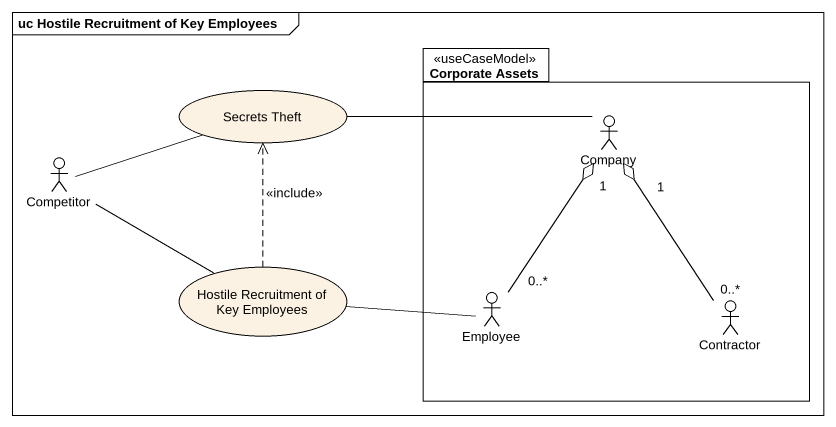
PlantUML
@startuml
mainframe uc Hostile Recruitment of Key Employees
package "Corporate Assets" as Corporate_Assets <<useCaseModel>> {
  actor Company
  actor Employee
  actor Contractor
}
usecase "Secrets Theft" as Secrets_Theft
actor Competitor
usecase "Hostile Recruitment of Key Employees" as Hostile_Recruitment_of_Key
Secrets_Theft -right- Company
Competitor -right- Secrets_Theft
Competitor -right- Hostile_Recruitment_of_Key
Company "1" o-- "0..*" Employee
Company "1" o-- "0..*" Contractor
Hostile_Recruitment_of_Key .up.> Secrets_Theft : <<include>>
Hostile_Recruitment_of_Key -right- Employee
@enduml
